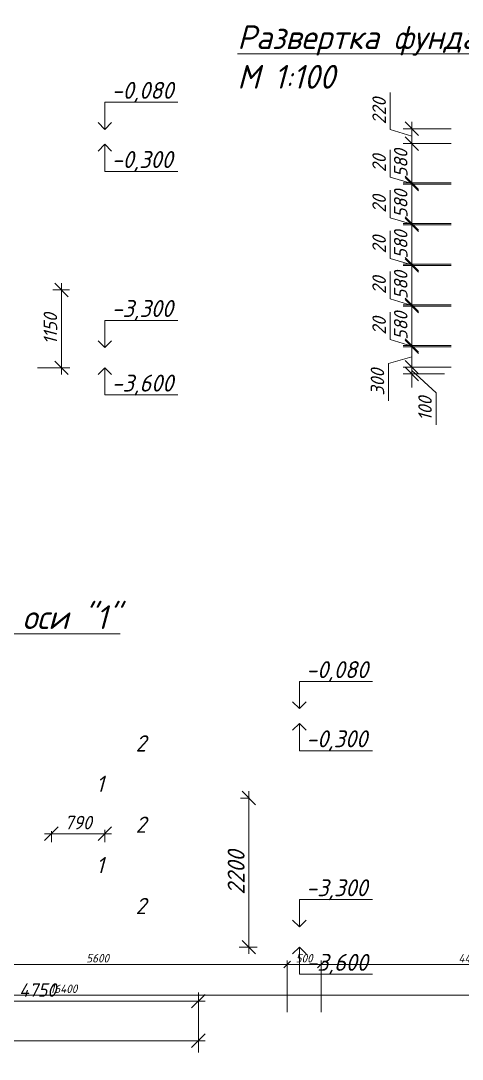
# Model space of a CAD drawing. Header units: millimetres. Extents: x 339888 to 1025294, y -263818 to -40540.
# Drawn here: x 993661 to 1000181, y -227525 to -212196 of the extents above; entities that cross this region are included whole.
import ezdxf
from ezdxf import colors
from ezdxf.entities.mleader import LeaderData, LeaderLine
from ezdxf.math import Vec2, Vec3

# ---------------------------------------------------------------- set-up
doc = ezdxf.new("R2010")
doc.units = ezdxf.units.MM
doc.layers.get('0').update_dxf_attribs({"lineweight": 15})
for name, color, linetype, lineweight in [('0 @ 100', 7, 'Continuous', 15), ('Размеры', 250, 'Continuous', 18), ('Размеры @ 50', 250, 'Continuous', 18)]:
    doc.layers.add(name, color=color, linetype=linetype, lineweight=lineweight)
doc.styles.add('ГОСТ 2', font='GOST_Common Italic.ttf', dxfattribs={"height": 2})
doc.styles.add('ГОСТ 2.5', font='GOST_Common Italic.ttf', dxfattribs={"height": 2.5})
doc.styles.add('ГОСТ 3', font='GOST_Common Italic.ttf', dxfattribs={"height": 3})
doc.dimstyles.new('ГОСТ_2.5К', dxfattribs={"dimtxt": 2.5, "dimasz": 2, "dimexe": 1.25, "dimexo": 1, "dimtad": 1, "dimdec": 0, "dimtxsty": 'ГОСТ 2.5', "dimblk": 'OBLIQUE', "dimcen": -2, "dimdle": 1, "dimclrd": 251, "dimclre": 251, "dimclrt": 251, "dimadec": 1, "dimazin": 0, "dimtfac": 1, "dimtdec": 0, "dimtmove": 0, "dimatfit": 3, "dimfxl": 1, "dimlwd": 15, "dimlwe": 15, "dimarcsym": 1})
doc.dimstyles.new('ГОСТ_2К', dxfattribs={"dimtxt": 2, "dimasz": 2, "dimexe": 1.25, "dimexo": 1, "dimtad": 1, "dimdec": 0, "dimtxsty": 'ГОСТ 2', "dimblk": 'OBLIQUE', "dimcen": -2.5, "dimdle": 1, "dimclrd": 251, "dimclre": 251, "dimclrt": 256, "dimadec": 1, "dimazin": 0, "dimtfac": 1, "dimtdec": 0, "dimtmove": 0, "dimatfit": 3, "dimfxl": 1, "dimlwd": 15, "dimlwe": 15, "dimarcsym": 1})

# ---------------------------------------------------------------- blocks, each defined once
blk = doc.blocks.new('_Oblique')
at = {"color": 0, "linetype": 'ByBlock', "lineweight": -2}
blk.add_line((-0.5, -0.5), (0.5, 0.5), dxfattribs=at)
blk = doc.blocks.new('*D80')
at = {"layer": 'Defpoints', "color": 0, "lineweight": 15, "transparency": 16777216}
for p in [(997596, -226128), (991996, -226879), (997596, -226879)]:
    blk.add_point(p, dxfattribs=at)
at = {"layer": 'Размеры', "color": 251, "lineweight": 15, "transparency": 16777216}
for p, q in [((991996, -226829), (991996, -226066)), ((997596, -226829), (997596, -226066)), ((991946, -226128), (997646, -226128))]:
    blk.add_line(p, q, dxfattribs=at)
at = {"layer": 'Размеры', "color": 251, "lineweight": 15, "transparency": 16777216, "xscale": 100, "yscale": 100, "zscale": 100, "rotation": 180}
blk.add_blockref('_Oblique', (991996, -226128), dxfattribs=at)
at = {"layer": 'Размеры', "color": 251, "lineweight": 15, "transparency": 16777216, "xscale": 100, "yscale": 100, "zscale": 100}
blk.add_blockref('_Oblique', (997596, -226128), dxfattribs=at)
at = {"layer": 'Размеры', "color": 251, "transparency": 16777216, "insert": (994796, -226034), "char_height": 125, "attachment_point": 5, "style": 'ГОСТ 2.5'}
blk.add_mtext('5600', dxfattribs=at)
blk = doc.blocks.new('*D81')
at = {"layer": 'Defpoints', "color": 0, "lineweight": 15, "transparency": 16777216}
for p in [(998096, -226128), (997596, -226879), (998096, -226879)]:
    blk.add_point(p, dxfattribs=at)
at = {"layer": 'Размеры', "color": 251, "lineweight": 15, "transparency": 16777216}
for p, q in [((997596, -226829), (997596, -226066)), ((998096, -226829), (998096, -226066)), ((997546, -226128), (998146, -226128))]:
    blk.add_line(p, q, dxfattribs=at)
at = {"layer": 'Размеры', "color": 251, "lineweight": 15, "transparency": 16777216, "xscale": 100, "yscale": 100, "zscale": 100, "rotation": 180}
blk.add_blockref('_Oblique', (997596, -226128), dxfattribs=at)
at = {"layer": 'Размеры', "color": 251, "lineweight": 15, "transparency": 16777216, "xscale": 100, "yscale": 100, "zscale": 100}
blk.add_blockref('_Oblique', (998096, -226128), dxfattribs=at)
at = {"layer": 'Размеры', "color": 251, "transparency": 16777216, "insert": (997846, -226034), "char_height": 125, "attachment_point": 5, "style": 'ГОСТ 2.5'}
blk.add_mtext('500', dxfattribs=at)
blk = doc.blocks.new('*D82')
at = {"layer": 'Defpoints', "color": 0, "lineweight": 15, "transparency": 16777216}
for p in [(1002496, -226128), (998096, -226879), (1002496, -226879)]:
    blk.add_point(p, dxfattribs=at)
at = {"layer": 'Размеры', "color": 251, "lineweight": 15, "transparency": 16777216}
for p, q in [((998096, -226829), (998096, -226066)), ((1002496, -226829), (1002496, -226066)), ((998046, -226128), (1002546, -226128))]:
    blk.add_line(p, q, dxfattribs=at)
at = {"layer": 'Размеры', "color": 251, "lineweight": 15, "transparency": 16777216, "xscale": 100, "yscale": 100, "zscale": 100, "rotation": 180}
blk.add_blockref('_Oblique', (998096, -226128), dxfattribs=at)
at = {"layer": 'Размеры', "color": 251, "lineweight": 15, "transparency": 16777216, "xscale": 100, "yscale": 100, "zscale": 100}
blk.add_blockref('_Oblique', (1002496, -226128), dxfattribs=at)
at = {"layer": 'Размеры', "color": 251, "transparency": 16777216, "insert": (1000296, -226034), "char_height": 125, "attachment_point": 5, "style": 'ГОСТ 2.5'}
blk.add_mtext('4400', dxfattribs=at)
blk = doc.blocks.new('*D83')
at = {"layer": 'Defpoints', "color": 0, "lineweight": 15, "transparency": 16777216}
for p in [(986096, -226579), (986096, -226879), (1002496, -226879)]:
    blk.add_point(p, dxfattribs=at)
at = {"layer": 'Размеры', "color": 251, "lineweight": 15, "transparency": 16777216}
for p, q in [((986096, -226829), (986096, -226516)), ((1002496, -226829), (1002496, -226516)), ((1002546, -226579), (986046, -226579))]:
    blk.add_line(p, q, dxfattribs=at)
at = {"layer": 'Размеры', "color": 251, "lineweight": 15, "transparency": 16777216, "xscale": 100, "yscale": 100, "zscale": 100, "rotation": 180}
blk.add_blockref('_Oblique', (986096, -226579), dxfattribs=at)
at = {"layer": 'Размеры', "color": 251, "lineweight": 15, "transparency": 16777216, "xscale": 100, "yscale": 100, "zscale": 100}
blk.add_blockref('_Oblique', (1002496, -226579), dxfattribs=at)
at = {"layer": 'Размеры', "color": 251, "transparency": 16777216, "insert": (994296, -226485), "char_height": 125, "attachment_point": 5, "style": 'ГОСТ 2.5'}
blk.add_mtext('16400', dxfattribs=at)
blk = doc.blocks.new('_Open90')
at = {"color": 0, "linetype": 'ByBlock', "lineweight": -2}
for p, q in [((0, 0), (-1, 0)), ((-0.5, 0.5), (0, 0)), ((0, 0), (-0.5, -0.5))]:
    blk.add_line(p, q, dxfattribs=at)
blk = doc.blocks.new('*D149')
at = {"color": 251, "lineweight": 15, "transparency": 16777216}
for p, q in [((994262, -217419), (994262, -216069)), ((994380, -216169), (994137, -216169)), ((993910, -217319), (994387, -217319))]:
    blk.add_line(p, q, dxfattribs=at)
at = {"layer": 'Defpoints', "color": 0, "lineweight": 15, "transparency": 16777216}
for p in [(994262, -216169), (994480, -216169), (993810, -217319)]:
    blk.add_point(p, dxfattribs=at)
at = {"color": 251, "lineweight": 15, "transparency": 16777216, "xscale": 200, "yscale": 200, "zscale": 200}
for p, rotation in [((994262, -216169), 90), ((994262, -217319), 270)]:
    blk.add_blockref('_Oblique', p, dxfattribs=dict(at, rotation=rotation))
at = {"transparency": 16777216, "insert": (994099, -216744), "char_height": 200, "attachment_point": 5, "rotation": 90, "style": 'ГОСТ 2'}
blk.add_mtext('1150', dxfattribs=at)
blk = doc.blocks.new('*D196')
at = {"color": 251, "lineweight": 15, "transparency": 16777216}
for p, q in [((991535, -227425), (991535, -226542)), ((996285, -227425), (996285, -226542)), ((991435, -226667), (996385, -226667))]:
    blk.add_line(p, q, dxfattribs=at)
at = {"layer": 'Defpoints', "color": 0, "lineweight": 15, "transparency": 16777216}
for p in [(996285, -226667), (991535, -227525), (996285, -227525)]:
    blk.add_point(p, dxfattribs=at)
at = {"color": 251, "lineweight": 15, "transparency": 16777216, "xscale": 200, "yscale": 200, "zscale": 200, "rotation": 180}
blk.add_blockref('_Oblique', (991535, -226667), dxfattribs=at)
at = {"color": 251, "lineweight": 15, "transparency": 16777216, "xscale": 200, "yscale": 200, "zscale": 200}
blk.add_blockref('_Oblique', (996285, -226667), dxfattribs=at)
at = {"transparency": 16777216, "insert": (993910, -226503), "char_height": 200, "attachment_point": 5, "style": 'ГОСТ 2'}
blk.add_mtext('4750', dxfattribs=at)
blk = doc.blocks.new('*D197')
at = {"color": 251, "lineweight": 15, "transparency": 16777216}
for p, q in [((997029, -225970), (997029, -223570)), ((997039, -223670), (996904, -223670)), ((996885, -225870), (997154, -225870))]:
    blk.add_line(p, q, dxfattribs=at)
at = {"layer": 'Defpoints', "color": 0, "lineweight": 15, "transparency": 16777216}
for p in [(997029, -223670), (997139, -223670), (996785, -225870)]:
    blk.add_point(p, dxfattribs=at)
at = {"color": 251, "lineweight": 15, "transparency": 16777216, "xscale": 200, "yscale": 200, "zscale": 200}
for p, rotation in [((997029, -223670), 90), ((997029, -225870), 270)]:
    blk.add_blockref('_Oblique', p, dxfattribs=dict(at, rotation=rotation))
at = {"color": 251, "transparency": 16777216, "insert": (996842, -224770), "char_height": 250, "attachment_point": 5, "rotation": 90, "style": 'ГОСТ 2.5'}
blk.add_mtext('2200', dxfattribs=at)
blk = doc.blocks.new('*D220')
at = {"color": 251, "lineweight": 15, "transparency": 16777216}
for p, q in [((986785, -227425), (986785, -227126)), ((996285, -227425), (996285, -227126)), ((996385, -227251), (986685, -227251))]:
    blk.add_line(p, q, dxfattribs=at)
at = {"layer": 'Defpoints', "color": 0, "lineweight": 15, "transparency": 16777216}
for p in [(986785, -227251), (986785, -227525), (996285, -227525)]:
    blk.add_point(p, dxfattribs=at)
at = {"color": 251, "lineweight": 15, "transparency": 16777216, "xscale": 200, "yscale": 200, "zscale": 200, "rotation": 180}
blk.add_blockref('_Oblique', (986785, -227251), dxfattribs=at)
at = {"color": 251, "lineweight": 15, "transparency": 16777216, "xscale": 200, "yscale": 200, "zscale": 200}
blk.add_blockref('_Oblique', (996285, -227251), dxfattribs=at)
at = {"transparency": 16777216, "insert": (992117, -227089), "char_height": 200, "attachment_point": 5, "style": 'ГОСТ 2'}
blk.add_mtext('9500', dxfattribs=at)
blk = doc.blocks.new('*D222')
at = {"color": 251, "lineweight": 15, "transparency": 16777216}
for p, q in [((1000017, -217009), (999311, -217009)), ((999436, -217409), (999436, -216909)), ((999436, -217159), (999092, -217256)), ((999092, -217256), (999092, -217806)), ((1000017, -217309), (999311, -217309))]:
    blk.add_line(p, q, dxfattribs=at)
at = {"layer": 'Defpoints', "color": 0, "lineweight": 15, "transparency": 16777216}
for p in [(999436, -217009), (1000117, -217009), (1000117, -217309)]:
    blk.add_point(p, dxfattribs=at)
at = {"color": 251, "lineweight": 15, "transparency": 16777216, "xscale": 200, "yscale": 200, "zscale": 200}
for p, rotation in [((999436, -217009), 90), ((999436, -217309), 270)]:
    blk.add_blockref('_Oblique', p, dxfattribs=dict(at, rotation=rotation))
at = {"transparency": 16777216, "insert": (998929, -217531), "char_height": 200, "attachment_point": 5, "rotation": 90, "style": 'ГОСТ 2'}
blk.add_mtext('300', dxfattribs=at)
blk = doc.blocks.new('*D223')
at = {"color": 251, "lineweight": 15, "transparency": 16777216}
for p, q in [((999117, -216903), (999117, -216499)), ((999436, -216989), (999436, -216789)), ((999436, -216999), (999117, -216903)), ((1000017, -216989), (999311, -216989)), ((1000017, -217009), (999311, -217009)), ((999436, -217009), (999436, -216989)), ((999436, -217009), (999436, -216989)), ((999436, -217009), (999436, -217209))]:
    blk.add_line(p, q, dxfattribs=at)
at = {"layer": 'Defpoints', "color": 0, "lineweight": 15, "transparency": 16777216}
for p in [(999436, -216989), (1000117, -216989), (1000117, -217009)]:
    blk.add_point(p, dxfattribs=at)
at = {"color": 251, "lineweight": 15, "transparency": 16777216, "xscale": 200, "yscale": 200, "zscale": 200}
for p, rotation in [((999436, -216989), 270), ((999436, -217009), 90)]:
    blk.add_blockref('_Oblique', p, dxfattribs=dict(at, rotation=rotation))
at = {"transparency": 16777216, "insert": (998954, -216701), "char_height": 200, "attachment_point": 5, "rotation": 90, "style": 'ГОСТ 2'}
blk.add_mtext('20', dxfattribs=at)
blk = doc.blocks.new('*D224')
at = {"color": 251, "lineweight": 15, "transparency": 16777216}
for p, q in [((1000017, -216409), (999311, -216409)), ((999436, -217089), (999436, -216309)), ((1000017, -216989), (999311, -216989))]:
    blk.add_line(p, q, dxfattribs=at)
at = {"layer": 'Defpoints', "color": 0, "lineweight": 15, "transparency": 16777216}
for p in [(999436, -216409), (1000117, -216409), (1000117, -216989)]:
    blk.add_point(p, dxfattribs=at)
at = {"color": 251, "lineweight": 15, "transparency": 16777216, "xscale": 200, "yscale": 200, "zscale": 200}
for p, rotation in [((999436, -216409), 90), ((999436, -216989), 270)]:
    blk.add_blockref('_Oblique', p, dxfattribs=dict(at, rotation=rotation))
at = {"transparency": 16777216, "insert": (999273, -216699), "char_height": 200, "attachment_point": 5, "rotation": 90, "style": 'ГОСТ 2'}
blk.add_mtext('580', dxfattribs=at)
blk = doc.blocks.new('*D225')
at = {"color": 251, "lineweight": 15, "transparency": 16777216}
for p, q in [((999117, -216303), (999117, -215899)), ((999436, -216389), (999436, -216189)), ((999436, -216399), (999117, -216303)), ((1000017, -216389), (999311, -216389)), ((1000017, -216409), (999311, -216409)), ((999436, -216409), (999436, -216389)), ((999436, -216409), (999436, -216389)), ((999436, -216409), (999436, -216609))]:
    blk.add_line(p, q, dxfattribs=at)
at = {"layer": 'Defpoints', "color": 0, "lineweight": 15, "transparency": 16777216}
for p in [(999436, -216389), (1000117, -216389), (1000117, -216409)]:
    blk.add_point(p, dxfattribs=at)
at = {"color": 251, "lineweight": 15, "transparency": 16777216, "xscale": 200, "yscale": 200, "zscale": 200}
for p, rotation in [((999436, -216389), 270), ((999436, -216409), 90)]:
    blk.add_blockref('_Oblique', p, dxfattribs=dict(at, rotation=rotation))
at = {"transparency": 16777216, "insert": (998954, -216101), "char_height": 200, "attachment_point": 5, "rotation": 90, "style": 'ГОСТ 2'}
blk.add_mtext('20', dxfattribs=at)
blk = doc.blocks.new('*D226')
at = {"color": 251, "lineweight": 15, "transparency": 16777216}
for p, q in [((1000017, -215809), (999311, -215809)), ((999436, -216489), (999436, -215709)), ((1000017, -216389), (999311, -216389))]:
    blk.add_line(p, q, dxfattribs=at)
at = {"layer": 'Defpoints', "color": 0, "lineweight": 15, "transparency": 16777216}
for p in [(999436, -215809), (1000117, -215809), (1000117, -216389)]:
    blk.add_point(p, dxfattribs=at)
at = {"color": 251, "lineweight": 15, "transparency": 16777216, "xscale": 200, "yscale": 200, "zscale": 200}
for p, rotation in [((999436, -215809), 90), ((999436, -216389), 270)]:
    blk.add_blockref('_Oblique', p, dxfattribs=dict(at, rotation=rotation))
at = {"transparency": 16777216, "insert": (999273, -216099), "char_height": 200, "attachment_point": 5, "rotation": 90, "style": 'ГОСТ 2'}
blk.add_mtext('580', dxfattribs=at)
blk = doc.blocks.new('*D227')
at = {"color": 251, "lineweight": 15, "transparency": 16777216}
for p, q in [((999117, -215703), (999117, -215299)), ((999436, -215789), (999436, -215589)), ((999436, -215799), (999117, -215703)), ((1000017, -215789), (999311, -215789)), ((1000017, -215809), (999311, -215809)), ((999436, -215809), (999436, -215789)), ((999436, -215809), (999436, -215789)), ((999436, -215809), (999436, -216009))]:
    blk.add_line(p, q, dxfattribs=at)
at = {"layer": 'Defpoints', "color": 0, "lineweight": 15, "transparency": 16777216}
for p in [(999436, -215789), (1000117, -215789), (1000117, -215809)]:
    blk.add_point(p, dxfattribs=at)
at = {"color": 251, "lineweight": 15, "transparency": 16777216, "xscale": 200, "yscale": 200, "zscale": 200}
for p, rotation in [((999436, -215789), 270), ((999436, -215809), 90)]:
    blk.add_blockref('_Oblique', p, dxfattribs=dict(at, rotation=rotation))
at = {"transparency": 16777216, "insert": (998954, -215501), "char_height": 200, "attachment_point": 5, "rotation": 90, "style": 'ГОСТ 2'}
blk.add_mtext('20', dxfattribs=at)
blk = doc.blocks.new('*D228')
at = {"color": 251, "lineweight": 15, "transparency": 16777216}
for p, q in [((1000017, -215209), (999311, -215209)), ((999436, -215889), (999436, -215109)), ((1000017, -215789), (999311, -215789))]:
    blk.add_line(p, q, dxfattribs=at)
at = {"layer": 'Defpoints', "color": 0, "lineweight": 15, "transparency": 16777216}
for p in [(999436, -215209), (1000117, -215209), (1000117, -215789)]:
    blk.add_point(p, dxfattribs=at)
at = {"color": 251, "lineweight": 15, "transparency": 16777216, "xscale": 200, "yscale": 200, "zscale": 200}
for p, rotation in [((999436, -215209), 90), ((999436, -215789), 270)]:
    blk.add_blockref('_Oblique', p, dxfattribs=dict(at, rotation=rotation))
at = {"transparency": 16777216, "insert": (999273, -215499), "char_height": 200, "attachment_point": 5, "rotation": 90, "style": 'ГОСТ 2'}
blk.add_mtext('580', dxfattribs=at)
blk = doc.blocks.new('*D229')
at = {"color": 251, "lineweight": 15, "transparency": 16777216}
for p, q in [((999117, -215103), (999117, -214699)), ((999436, -215189), (999436, -214989)), ((999436, -215199), (999117, -215103)), ((1000017, -215189), (999311, -215189)), ((1000017, -215209), (999311, -215209)), ((999436, -215209), (999436, -215189)), ((999436, -215209), (999436, -215189)), ((999436, -215209), (999436, -215409))]:
    blk.add_line(p, q, dxfattribs=at)
at = {"layer": 'Defpoints', "color": 0, "lineweight": 15, "transparency": 16777216}
for p in [(999436, -215189), (1000117, -215189), (1000117, -215209)]:
    blk.add_point(p, dxfattribs=at)
at = {"color": 251, "lineweight": 15, "transparency": 16777216, "xscale": 200, "yscale": 200, "zscale": 200}
for p, rotation in [((999436, -215189), 270), ((999436, -215209), 90)]:
    blk.add_blockref('_Oblique', p, dxfattribs=dict(at, rotation=rotation))
at = {"transparency": 16777216, "insert": (998954, -214901), "char_height": 200, "attachment_point": 5, "rotation": 90, "style": 'ГОСТ 2'}
blk.add_mtext('20', dxfattribs=at)
blk = doc.blocks.new('*D230')
at = {"color": 251, "lineweight": 15, "transparency": 16777216}
for p, q in [((999436, -215289), (999436, -214509)), ((1000017, -214609), (999311, -214609)), ((1000017, -215189), (999311, -215189))]:
    blk.add_line(p, q, dxfattribs=at)
at = {"layer": 'Defpoints', "color": 0, "lineweight": 15, "transparency": 16777216}
for p in [(999436, -214609), (1000117, -214609), (1000117, -215189)]:
    blk.add_point(p, dxfattribs=at)
at = {"color": 251, "lineweight": 15, "transparency": 16777216, "xscale": 200, "yscale": 200, "zscale": 200}
for p, rotation in [((999436, -214609), 90), ((999436, -215189), 270)]:
    blk.add_blockref('_Oblique', p, dxfattribs=dict(at, rotation=rotation))
at = {"transparency": 16777216, "insert": (999273, -214899), "char_height": 200, "attachment_point": 5, "rotation": 90, "style": 'ГОСТ 2'}
blk.add_mtext('580', dxfattribs=at)
blk = doc.blocks.new('*D231')
at = {"color": 251, "lineweight": 15, "transparency": 16777216}
for p, q in [((999117, -214503), (999117, -214099)), ((999436, -214589), (999436, -214389)), ((999436, -214599), (999117, -214503)), ((1000017, -214589), (999311, -214589)), ((999436, -214609), (999436, -214589)), ((999436, -214609), (999436, -214589)), ((1000017, -214609), (999311, -214609)), ((999436, -214609), (999436, -214809))]:
    blk.add_line(p, q, dxfattribs=at)
at = {"layer": 'Defpoints', "color": 0, "lineweight": 15, "transparency": 16777216}
for p in [(999436, -214589), (1000117, -214589), (1000117, -214609)]:
    blk.add_point(p, dxfattribs=at)
at = {"color": 251, "lineweight": 15, "transparency": 16777216, "xscale": 200, "yscale": 200, "zscale": 200}
for p, rotation in [((999436, -214589), 270), ((999436, -214609), 90)]:
    blk.add_blockref('_Oblique', p, dxfattribs=dict(at, rotation=rotation))
at = {"transparency": 16777216, "insert": (998954, -214301), "char_height": 200, "attachment_point": 5, "rotation": 90, "style": 'ГОСТ 2'}
blk.add_mtext('20', dxfattribs=at)
blk = doc.blocks.new('*D232')
at = {"color": 251, "lineweight": 15, "transparency": 16777216}
for p, q in [((999436, -214689), (999436, -213909)), ((1000017, -214009), (999311, -214009)), ((1000017, -214589), (999311, -214589))]:
    blk.add_line(p, q, dxfattribs=at)
at = {"layer": 'Defpoints', "color": 0, "lineweight": 15, "transparency": 16777216}
for p in [(999436, -214009), (1000117, -214009), (1000117, -214589)]:
    blk.add_point(p, dxfattribs=at)
at = {"color": 251, "lineweight": 15, "transparency": 16777216, "xscale": 200, "yscale": 200, "zscale": 200}
for p, rotation in [((999436, -214009), 90), ((999436, -214589), 270)]:
    blk.add_blockref('_Oblique', p, dxfattribs=dict(at, rotation=rotation))
at = {"transparency": 16777216, "insert": (999273, -214299), "char_height": 200, "attachment_point": 5, "rotation": 90, "style": 'ГОСТ 2'}
blk.add_mtext('580', dxfattribs=at)
blk = doc.blocks.new('*D233')
at = {"color": 251, "lineweight": 15, "transparency": 16777216}
for p, q in [((999117, -213803), (999117, -213254)), ((999436, -213899), (999117, -213803)), ((1000017, -213789), (999311, -213789)), ((999436, -214109), (999436, -213689)), ((1000017, -214009), (999311, -214009))]:
    blk.add_line(p, q, dxfattribs=at)
at = {"layer": 'Defpoints', "color": 0, "lineweight": 15, "transparency": 16777216}
for p in [(999436, -213789), (1000117, -213789), (1000117, -214009)]:
    blk.add_point(p, dxfattribs=at)
at = {"color": 251, "lineweight": 15, "transparency": 16777216, "xscale": 200, "yscale": 200, "zscale": 200}
for p, rotation in [((999436, -213789), 90), ((999436, -214009), 270)]:
    blk.add_blockref('_Oblique', p, dxfattribs=dict(at, rotation=rotation))
at = {"transparency": 16777216, "insert": (998954, -213529), "char_height": 200, "attachment_point": 5, "rotation": 90, "style": 'ГОСТ 2'}
blk.add_mtext('220', dxfattribs=at)
blk = doc.blocks.new('*D234')
at = {"color": 251, "lineweight": 15, "transparency": 16777216}
for p, q in [((999436, -217309), (999436, -217109)), ((999917, -217309), (999311, -217309)), ((999436, -217309), (999436, -217409)), ((999436, -217309), (999436, -217409)), ((999917, -217409), (999311, -217409)), ((999436, -217359), (999795, -217688)), ((999436, -217409), (999436, -217609)), ((999795, -217688), (999795, -218159))]:
    blk.add_line(p, q, dxfattribs=at)
at = {"layer": 'Defpoints', "color": 0, "lineweight": 15, "transparency": 16777216}
for p in [(1000017, -217309), (999436, -217409), (1000017, -217409)]:
    blk.add_point(p, dxfattribs=at)
at = {"color": 251, "lineweight": 15, "transparency": 16777216, "xscale": 200, "yscale": 200, "zscale": 200}
for p, rotation in [((999436, -217309), 270), ((999436, -217409), 90)]:
    blk.add_blockref('_Oblique', p, dxfattribs=dict(at, rotation=rotation))
at = {"transparency": 16777216, "insert": (999632, -217923), "char_height": 200, "attachment_point": 5, "rotation": 90, "style": 'ГОСТ 2'}
blk.add_mtext('100', dxfattribs=at)
blk = doc.blocks.new('*D268')
at = {"color": 251, "lineweight": 15, "transparency": 16777216}
for p, q in [((994013, -224196), (995003, -224196)), ((994113, -224159), (994113, -224321)), ((994903, -224141), (994903, -224321))]:
    blk.add_line(p, q, dxfattribs=at)
at = {"layer": 'Defpoints', "color": 0, "lineweight": 15, "transparency": 16777216}
for p in [(994113, -224059), (994903, -224041), (994903, -224196)]:
    blk.add_point(p, dxfattribs=at)
at = {"color": 251, "lineweight": 15, "transparency": 16777216, "xscale": 200, "yscale": 200, "zscale": 200, "rotation": 180}
blk.add_blockref('_Oblique', (994113, -224196), dxfattribs=at)
at = {"color": 251, "lineweight": 15, "transparency": 16777216, "xscale": 200, "yscale": 200, "zscale": 200}
blk.add_blockref('_Oblique', (994903, -224196), dxfattribs=at)
at = {"transparency": 16777216, "insert": (994508, -224032), "char_height": 200, "attachment_point": 5, "style": 'ГОСТ 2'}
blk.add_mtext('790', dxfattribs=at)

msp = doc.modelspace()

# ---------------------------------------------------------------- texts
at = {"layer": '0 @ 100', "style": 'ГОСТ 3'}
for s, p in [('2', (995356.15718, -222982.9088)), ('1', (994774.98208, -223579.27333)), ('2', (995356.15718, -224182.9088)), ('1', (994774.98208, -224779.27333)), ('2', (995356.15718, -225382.9088))]:
    msp.add_text(s, height=240, dxfattribs=at).set_placement(p)
at = {"layer": '0 @ 100', "char_height": 350, "attachment_point": 1, "style": 'ГОСТ 3'}
for s, insert in [('\\pi106.08;{\\LРазвертка фундаментов по оси "2"\\P\\pi3335.6;}М 1:100', (996753.56222, -212264.46508)), ('\\pi142.4;{\\LРазвертка фундаментов по оси "1"\\P\\pi3335.6;}М 1:100', (987649.16613, -220825.09873))]:
    msp.add_mtext_dynamic_manual_height_columns(s, width=8078.4071459, gutter_width=1500, heights=[0], dxfattribs=dict(at, insert=insert))

# ---------------------------------------------------------------- dimensions: what is measured, and where the dimension line sits
at = {"layer": '0 @ 100'}
for base, p1, p2, dimstyle, override, picture, middle in [((999435.67281, -213789.06129), (1000116.54799, -214009.06129), (1000116.54799, -213789.06129), 'ГОСТ_2К', {"dimscale": 100, "dimtix": 0, "dimtofl": 1, "dimtmove": 1, "dimatfit": 3}, '*D233', (998954.42281, -213740.93629)), ((999435.67281, -214589.06129), (1000116.54799, -214609.06129), (1000116.54799, -214589.06129), 'ГОСТ_2К', {"dimscale": 100, "dimtix": 0, "dimtofl": 1, "dimtmove": 1, "dimatfit": 3}, '*D231', (998954.42281, -214440.93629)), ((999435.67281, -215189.06129), (1000116.54799, -215209.06129), (1000116.54799, -215189.06129), 'ГОСТ_2К', {"dimscale": 100, "dimtix": 0, "dimtofl": 1, "dimtmove": 1, "dimatfit": 3}, '*D229', (998954.42281, -215040.93629)), ((999435.67281, -215789.06129), (1000116.54799, -215809.06129), (1000116.54799, -215789.06129), 'ГОСТ_2К', {"dimscale": 100, "dimtix": 0, "dimtofl": 1, "dimtmove": 1, "dimatfit": 3}, '*D227', (998954.42281, -215640.93629)), ((999435.67281, -216389.06129), (1000116.54799, -216409.06129), (1000116.54799, -216389.06129), 'ГОСТ_2К', {"dimscale": 100, "dimtix": 0, "dimtofl": 1, "dimtmove": 1, "dimatfit": 3}, '*D225', (998954.42281, -216240.93629)), ((994261.9468, -216169.05916), (993810.24312, -217319.05749), (994480.21768, -216169.05916), 'ГОСТ_2К', {"dimscale": 100, "dimtix": 0, "dimtofl": 1, "dimtmove": 0, "dimatfit": 3}, '*D149', (994099.4468, -216744.05833)), ((999435.67281, -216989.06129), (1000116.54799, -217009.06129), (1000116.54799, -216989.06129), 'ГОСТ_2К', {"dimscale": 100, "dimtix": 0, "dimtofl": 1, "dimtmove": 1, "dimatfit": 3}, '*D223', (998954.42281, -216840.93629)), ((997029.33815, -223669.69235), (996785.30668, -225869.69393), (997139.11207, -223669.69235), 'ГОСТ_2.5К', {"dimscale": 100, "dimtix": 0, "dimtofl": 1, "dimtmove": 0, "dimatfit": 3}, '*D197', (996841.83815, -224769.69314))]:
    dim = msp.add_linear_dim(base=base, p1=p1, p2=p2, angle=90, dimstyle=dimstyle, override=override, dxfattribs=at)
    dim.commit()
    dim.dimension.update_dxf_attribs({"geometry": picture, "text_midpoint": middle})
for base, p1, p2, picture, middle in [((999435.67281, -214009.06129), (1000116.54799, -214589.06129), (1000116.54799, -214009.06129), '*D232', (999435.67281, -214299.06129)), ((999435.67281, -214609.06129), (1000116.54799, -215189.06129), (1000116.54799, -214609.06129), '*D230', (999435.67281, -214899.06129)), ((999435.67281, -215209.06129), (1000116.54799, -215789.06129), (1000116.54799, -215209.06129), '*D228', (999435.67281, -215499.06129)), ((999435.67281, -215809.06129), (1000116.54799, -216389.06129), (1000116.54799, -215809.06129), '*D226', (999435.67281, -216099.06129)), ((999435.67281, -216409.06129), (1000116.54799, -216989.06129), (1000116.54799, -216409.06129), '*D224', (999435.67281, -216699.06129)), ((999435.67281, -217009.06129), (1000116.54799, -217309.06129), (1000116.54799, -217009.06129), '*D222', (999091.92281, -217318.19582)), ((999435.67281, -217409.06129), (1000016.54799, -217309.06129), (1000016.54799, -217409.06129), '*D234', (999794.62712, -217750.21038))]:
    dim = msp.add_linear_dim(base=base, p1=p1, p2=p2, angle=90, dimstyle='ГОСТ_2К', override={"dimscale": 100, "dimtix": 0, "dimtofl": 1, "dimtmove": 1, "dimatfit": 3}, dxfattribs=at)
    dim.commit()
    dim.dimension.update_dxf_attribs({"geometry": picture, "text_midpoint": middle, "dimtype": 160})
for base, p1, p2, override, picture, middle in [((994903.05221, -224195.82441), (994113.43499, -224059.49629), (994903.05221, -224041.49894), {"dimscale": 100, "dimtix": 0, "dimtofl": 1, "dimtmove": 0, "dimatfit": 3}, '*D268', (994508.2436, -224032.03653)), ((996285.30668, -226667.07979), (991535.30668, -227524.77922), (996285.30668, -227524.77922), {"dimscale": 100, "dimtix": 0, "dimtofl": 1, "dimtmove": 1, "dimatfit": 3}, '*D196', (993910.30668, -226503.29191))]:
    dim = msp.add_linear_dim(base=base, p1=p1, p2=p2, dimstyle='ГОСТ_2К', override=override, dxfattribs=at)
    dim.commit()
    dim.dimension.update_dxf_attribs({"geometry": picture, "text_midpoint": middle})
dim = msp.add_linear_dim(base=(986785.30668, -227251.01126), p1=(996285.30668, -227524.77922), p2=(986785.30668, -227524.77922), dimstyle='ГОСТ_2К', override={"dimscale": 100, "dimtix": 0, "dimtofl": 1, "dimtmove": 1, "dimatfit": 3}, dxfattribs=at)
dim.commit()
dim.dimension.update_dxf_attribs({"geometry": '*D220', "text_midpoint": (992116.68868, -227251.01126), "dimtype": 160})
at = {"layer": 'Размеры @ 50'}
for base, p1, p2, picture, middle in [((997596.36905, -226128.07225), (991996.36905, -226878.70816), (997596.36905, -226878.70816), '*D80', (994796.36905, -226034.32225)), ((998096.36905, -226128.07225), (997596.36905, -226878.70816), (998096.36905, -226878.70816), '*D81', (997846.36905, -226034.32225)), ((1002496.36905, -226128.07225), (998096.36905, -226878.70816), (1002496.36905, -226878.70816), '*D82', (1000296.36905, -226034.32225)), ((986096.36905, -226578.97899), (1002496.36905, -226878.70816), (986096.36905, -226878.70816), '*D83', (994296.36905, -226485.22899))]:
    dim = msp.add_linear_dim(base=base, p1=p1, p2=p2, dimstyle='ГОСТ_2.5К', override={"dimscale": 50, "dimtix": 0, "dimtofl": 1, "dimtmove": 1, "dimatfit": 3}, dxfattribs=at)
    dim.commit()
    dim.dimension.update_dxf_attribs({"geometry": picture, "text_midpoint": middle})

# ---------------------------------------------------------------- leaders
at = {"layer": '0 @ 100', "lineweight": 18}
ml = msp.add_multileader_mtext('Standard', dxfattribs=at)
ml.set_content('-0,080', color=256, style='ГОСТ 3')
ml.set_leader_properties(color=256, linetype='ByLayer', lineweight=15)
ml.set_arrow_properties(name='OPEN90')
ml.build(insert=Vec2(0, 0))
ml.multileader.update_dxf_attribs({"text_left_attachment_type": 6, "text_right_attachment_type": 6, "dogleg_length": 0, "arrow_head_size": 200, "scale": 100})
ctx = ml.context
ctx.base_point, ctx.scale, ctx.char_height, ctx.arrow_head_size, ctx.landing_gap_size, ctx.plane_origin = Vec3(994902.44447, -213398.50023), 100, 250, 200, 100, Vec3(987104.06157, -213799.06074)
ctx.left_attachment, ctx.right_attachment = 6, 6
notes = []
notes.append((ctx, [(0, (1, 1, 0), (994902.44447, -213398.50023), (1, 0), 0, [(0, [(994902.44447, -213799.05747)], 0, [])])]))
ctx.mtext.insert, ctx.mtext.flow_direction = Vec3(995002.44447, -213098.50023), 5
ml = msp.add_multileader_mtext('Standard', dxfattribs=at)
ml.set_content('-0,300', color=256, style='ГОСТ 3')
ml.set_leader_properties(color=256, linetype='ByLayer', lineweight=15)
ml.set_arrow_properties(name='OPEN90')
ml.build(insert=Vec2(0, 0))
ml.multileader.update_dxf_attribs({"text_left_attachment_type": 6, "text_right_attachment_type": 6, "dogleg_length": 0, "arrow_head_size": 200, "scale": 100})
ctx = ml.context
ctx.base_point, ctx.scale, ctx.char_height, ctx.arrow_head_size, ctx.landing_gap_size, ctx.plane_origin = Vec3(994902.44447, -214419.61471), 100, 250, 200, 100, Vec3(987104.06157, -214019.06074)
ctx.left_attachment, ctx.right_attachment = 6, 6
notes.append((ctx, [(0, (1, 1, 0), (994902.44447, -214419.61471), (1, 0), 0, [(0, [(994902.44447, -214019.05747)], 0, [])])]))
ctx.mtext.insert, ctx.mtext.flow_direction = Vec3(995002.44447, -214119.61471), 5
ml = msp.add_multileader_mtext('Standard', dxfattribs=at)
ml.set_content('-3,300', color=256, style='ГОСТ 3')
ml.set_leader_properties(color=256, linetype='ByLayer', lineweight=15)
ml.set_arrow_properties(name='OPEN90')
ml.build(insert=Vec2(0, 0))
ml.multileader.update_dxf_attribs({"text_left_attachment_type": 6, "text_right_attachment_type": 6, "dogleg_length": 0, "arrow_head_size": 200, "scale": 100})
ctx = ml.context
ctx.base_point, ctx.scale, ctx.char_height, ctx.arrow_head_size, ctx.landing_gap_size, ctx.plane_origin = Vec3(994902.44447, -216618.50023), 100, 250, 200, 100, Vec3(987104.06157, -217019.06074)
ctx.left_attachment, ctx.right_attachment = 6, 6
notes.append((ctx, [(0, (1, 1, 0), (994902.44447, -216618.50023), (1, 0), 0, [(0, [(994902.44447, -217019.05747)], 0, [])])]))
ctx.mtext.insert, ctx.mtext.flow_direction = Vec3(995002.44447, -216318.50023), 5
ml = msp.add_multileader_mtext('Standard', dxfattribs=at)
ml.set_content('-3,600', color=256, style='ГОСТ 3')
ml.set_leader_properties(color=256, linetype='ByLayer', lineweight=15)
ml.set_arrow_properties(name='OPEN90')
ml.build(insert=Vec2(0, 0))
ml.multileader.update_dxf_attribs({"text_left_attachment_type": 6, "text_right_attachment_type": 6, "dogleg_length": 0, "arrow_head_size": 200, "scale": 100})
ctx = ml.context
ctx.base_point, ctx.scale, ctx.char_height, ctx.arrow_head_size, ctx.landing_gap_size, ctx.plane_origin = Vec3(994902.44447, -217719.61471), 100, 250, 200, 100, Vec3(987104.06157, -217319.06074)
ctx.left_attachment, ctx.right_attachment = 6, 6
notes.append((ctx, [(0, (1, 1, 0), (994902.44447, -217719.61471), (1, 0), 0, [(0, [(994902.44447, -217319.05747)], 0, [])])]))
ctx.mtext.insert, ctx.mtext.flow_direction = Vec3(995002.44447, -217419.61471), 5
ml = msp.add_multileader_mtext('Standard', dxfattribs=at)
ml.set_content('-0,080', color=256, style='ГОСТ 3')
ml.set_leader_properties(color=256, linetype='ByLayer', lineweight=15)
ml.set_arrow_properties(name='OPEN90')
ml.build(insert=Vec2(0, 0))
ml.multileader.update_dxf_attribs({"text_left_attachment_type": 6, "text_right_attachment_type": 6, "dogleg_length": 0, "arrow_head_size": 200, "scale": 100})
ctx = ml.context
ctx.base_point, ctx.scale, ctx.char_height, ctx.arrow_head_size, ctx.landing_gap_size, ctx.plane_origin = Vec3(997776.06404, -221949.13342), 100, 250, 200, 100, Vec3(990977.68114, -222349.69393)
ctx.left_attachment, ctx.right_attachment = 6, 6
notes.append((ctx, [(0, (1, 1, 0), (997776.06404, -221949.13342), (1, 0), 0, [(0, [(997776.06404, -222349.69066)], 0, [])])]))
ctx.mtext.insert, ctx.mtext.flow_direction = Vec3(997876.06404, -221649.13342), 5
ml = msp.add_multileader_mtext('Standard', dxfattribs=at)
ml.set_content('-0,300', color=256, style='ГОСТ 3')
ml.set_leader_properties(color=256, linetype='ByLayer', lineweight=15)
ml.set_arrow_properties(name='OPEN90')
ml.build(insert=Vec2(0, 0))
ml.multileader.update_dxf_attribs({"text_left_attachment_type": 6, "text_right_attachment_type": 6, "dogleg_length": 0, "arrow_head_size": 200, "scale": 100})
ctx = ml.context
ctx.base_point, ctx.scale, ctx.char_height, ctx.arrow_head_size, ctx.landing_gap_size, ctx.plane_origin = Vec3(997776.06404, -222970.2479), 100, 250, 200, 100, Vec3(990977.68114, -222569.69393)
ctx.left_attachment, ctx.right_attachment = 6, 6
notes.append((ctx, [(0, (1, 1, 0), (997776.06404, -222970.2479), (1, 0), 0, [(0, [(997776.06404, -222569.69066)], 0, [])])]))
ctx.mtext.insert, ctx.mtext.flow_direction = Vec3(997876.06404, -222670.2479), 5
ml = msp.add_multileader_mtext('Standard', dxfattribs=at)
ml.set_content('-3,300', color=256, style='ГОСТ 3')
ml.set_leader_properties(color=256, linetype='ByLayer', lineweight=15)
ml.set_arrow_properties(name='OPEN90')
ml.build(insert=Vec2(0, 0))
ml.multileader.update_dxf_attribs({"text_left_attachment_type": 6, "text_right_attachment_type": 6, "dogleg_length": 0, "arrow_head_size": 200, "scale": 100})
ctx = ml.context
ctx.base_point, ctx.scale, ctx.char_height, ctx.arrow_head_size, ctx.landing_gap_size, ctx.plane_origin = Vec3(997776.06404, -225169.13342), 100, 250, 200, 100, Vec3(990977.68114, -225569.69393)
ctx.left_attachment, ctx.right_attachment = 6, 6
notes.append((ctx, [(0, (1, 1, 0), (997776.06404, -225169.13342), (1, 0), 0, [(0, [(997776.06404, -225569.69066)], 0, [])])]))
ctx.mtext.insert, ctx.mtext.flow_direction = Vec3(997876.06404, -224869.13342), 5
ml = msp.add_multileader_mtext('Standard', dxfattribs=at)
ml.set_content('-3,600', color=256, style='ГОСТ 3')
ml.set_leader_properties(color=256, linetype='ByLayer', lineweight=15)
ml.set_arrow_properties(name='OPEN90')
ml.build(insert=Vec2(0, 0))
ml.multileader.update_dxf_attribs({"text_left_attachment_type": 6, "text_right_attachment_type": 6, "dogleg_length": 0, "arrow_head_size": 200, "scale": 100})
ctx = ml.context
ctx.base_point, ctx.scale, ctx.char_height, ctx.arrow_head_size, ctx.landing_gap_size, ctx.plane_origin = Vec3(997776.06404, -226270.2479), 100, 250, 200, 100, Vec3(990977.68114, -225869.69393)
ctx.left_attachment, ctx.right_attachment = 6, 6
notes.append((ctx, [(0, (1, 1, 0), (997776.06404, -226270.2479), (1, 0), 0, [(0, [(997776.06404, -225869.69066)], 0, [])])]))
ctx.mtext.insert, ctx.mtext.flow_direction = Vec3(997876.06404, -225970.2479), 5
for ctx, leaders in notes:
    for number, flags, end, landing, length, lines in leaders:
        leader = LeaderData()
        leader.index, (leader.has_last_leader_line, leader.has_dogleg_vector, leader.attachment_direction) = number, flags
        leader.last_leader_point, leader.dogleg_vector, leader.dogleg_length = Vec3(end), Vec3(landing), length
        for number, points, colour, breaks in lines:
            line = LeaderLine()
            line.index, line.vertices, line.color, line.breaks = number, Vec3.list(points), colors.encode_raw_color(colour), breaks
            leader.lines.append(line)
        ctx.leaders.append(leader)

doc.saveas('drawing.dxf')
